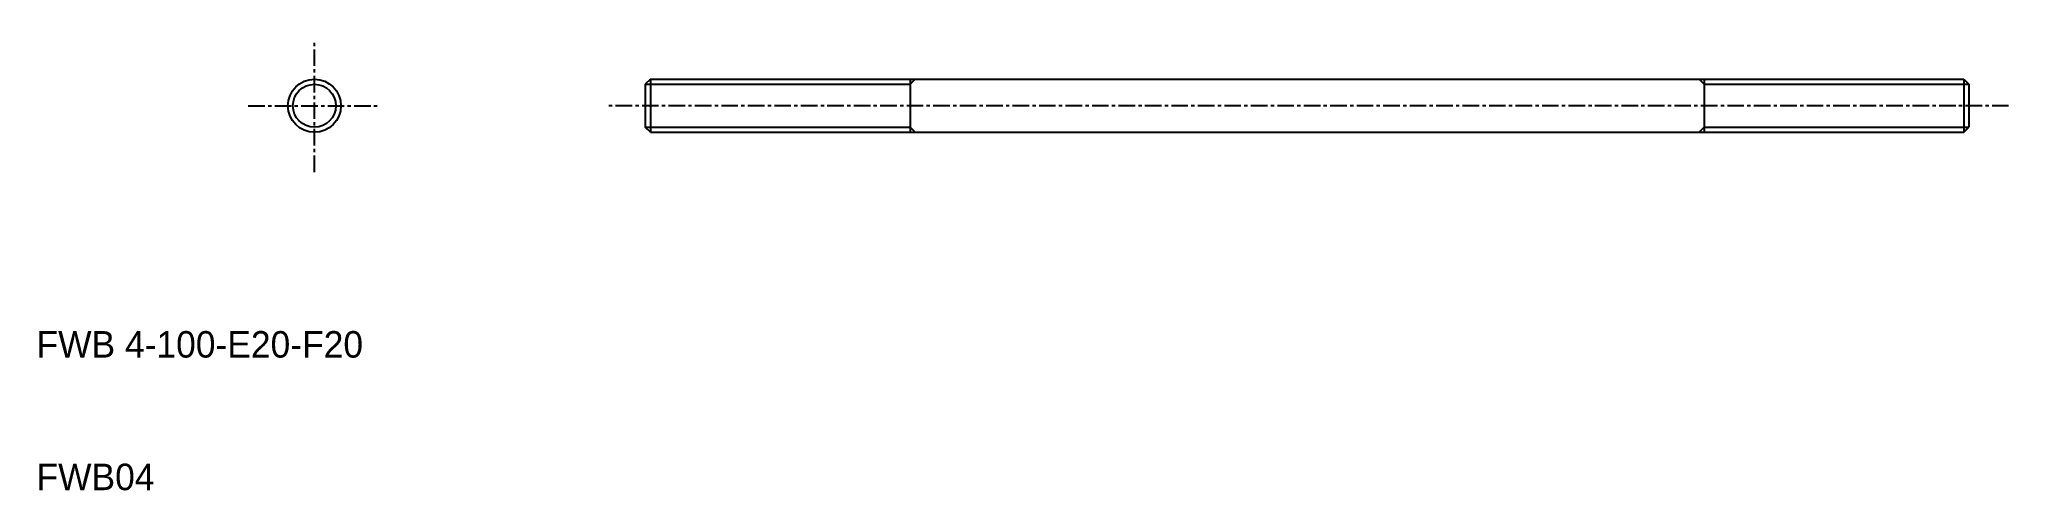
# Model space of a CAD drawing. Extents: x 10 to 159, y 10 to 44.
import ezdxf

# ---------------------------------------------------------------- set-up
doc = ezdxf.new("R2010")
doc.units = 0
doc.linetypes.add('CENTER', pattern=[2, 1.25, -0.25, 0.25, -0.25])
doc.layers.get('0').update_dxf_attribs({"linetype": 'CONTINUOUS'})
doc.layers.add('CENTER', color=1, linetype='CENTER')

msp = doc.modelspace()

# ---------------------------------------------------------------- linework, layer by layer
at = {"color": 7, "linetype": 'CONTINUOUS'}
for p, q in [((56.379, 41), (56, 40.621)), ((56, 40.621), (56, 37.379)), ((56.379, 41), (155.621, 41)), ((56.379, 41), (56.379, 37)), ((76, 41), (76, 37)), ((136, 41), (136, 37)), ((155.621, 41), (155.621, 37)), ((155.621, 41), (156, 40.621)), ((156, 40.621), (156, 37.379)), ((56.379, 37), (56, 37.379)), ((155.621, 37), (156, 37.379)), ((56.379, 37), (155.621, 37))]:
    msp.add_line(p, q, dxfattribs=at)
at = {"color": 3, "linetype": 'CONTINUOUS'}
for p, q in [((56, 40.621), (76, 40.621)), ((76.379, 41), (76, 40.621)), ((135.621, 41), (136, 40.621)), ((136, 40.621), (156, 40.621)), ((56, 37.379), (76, 37.379)), ((76.379, 37), (76, 37.379)), ((135.621, 37), (136, 37.379)), ((136, 37.379), (156, 37.379))]:
    msp.add_line(p, q, dxfattribs=at)
at = {"color": 7, "linetype": 'CONTINUOUS'}
msp.add_circle((31, 39), 2, dxfattribs=at)
at = {"color": 3, "linetype": 'CONTINUOUS'}
msp.add_circle((31, 39), 1.621, dxfattribs=at)
at = {"layer": 'CENTER', "color": 1, "linetype": 'CENTER'}
for p, q in [((31, 34), (31, 44)), ((26, 39), (36, 39)), ((159, 39), (53, 39))]:
    msp.add_line(p, q, dxfattribs=at)

# ---------------------------------------------------------------- texts
at = {"color": 7, "linetype": 'CONTINUOUS'}
for s, p in [('FWB 4-100-E20-F20', (10, 20)), ('FWB04', (10, 10))]:
    msp.add_text(s, height=2, dxfattribs=at).set_placement(p)

doc.saveas('drawing.dxf')
